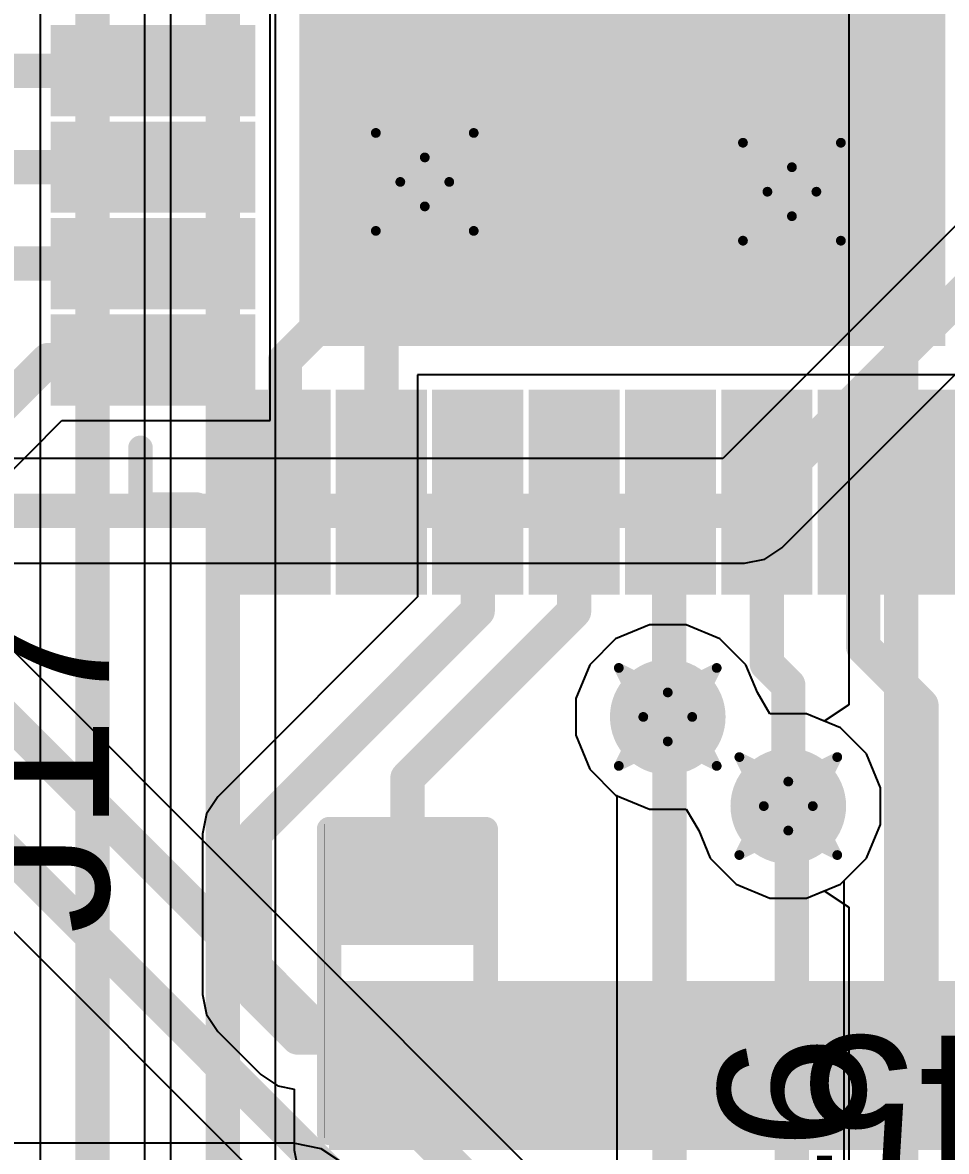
# Model space of a CAD drawing. Header units: inches. Extents: x -3 to 488, y -11 to 93.
# Drawn here: x 60.8 to 65.59, y 16.11 to 21.97 of the extents above; entities that cross this region are included whole.
import ezdxf

# ---------------------------------------------------------------- set-up
doc = ezdxf.new("R2010")
doc.units = ezdxf.units.IN
for name, color, linetype in [('Bottom Layer', 5, 'Continuous'), ('Drill Drawing', 1, 'Continuous'), ('Layer 1', 16, 'Continuous'), ('Layer 2', 76, 'Continuous'), ('Top Layer', 1, 'Continuous'), ('Top Overlay', 2, 'Continuous'), ('Top Paste', 8, 'Continuous'), ('Top Solder', 216, 'Continuous'), ('Via Holes', 16, 'Continuous')]:
    doc.layers.add(name, color=color, linetype=linetype)
doc.styles.add('Arial', font='', dxfattribs={"height": 0.2})
doc.styles.get('Arial').set_extended_font_data('Arial')

msp = doc.modelspace()

# ---------------------------------------------------------------- hatches: boundary and pattern name
at = {"layer": 'Bottom Layer'}
h = msp.add_hatch(color=5, dxfattribs=at)
edge = h.paths.add_edge_path()
edge.add_arc((62.8878, 21.1392), 0.3, 0, 360)
h = msp.add_hatch(color=5, dxfattribs=at)
edge = h.paths.add_edge_path()
edge.add_arc((64.7928, 21.0884), 0.3, 0, 360)
h = msp.add_hatch(color=5, dxfattribs=at)
edge = h.paths.add_edge_path()
edge.add_arc((64.1486, 18.3648), 0.3, 0, 360)
h = msp.add_hatch(color=5, dxfattribs=at)
edge = h.paths.add_edge_path()
edge.add_arc((64.7741, 17.9025), 0.3, 0, 360)
at = {"layer": 'Layer 1'}
h = msp.add_hatch(color=16, dxfattribs=at)
edge = h.paths.add_edge_path()
edge.add_arc((62.8878, 21.1392), 0.3, 0, 360)
h = msp.add_hatch(color=16, dxfattribs=at)
edge = h.paths.add_edge_path()
edge.add_arc((64.7928, 21.0884), 0.3, 0, 360)
h = msp.add_hatch(color=16, dxfattribs=at)
edge = h.paths.add_edge_path()
edge.add_arc((64.1486, 18.3648), 0.3, 0, 360)
h = msp.add_hatch(color=16, dxfattribs=at)
edge = h.paths.add_edge_path()
edge.add_arc((64.7741, 17.9025), 0.3, 0, 360)
at = {"layer": 'Layer 2'}
h = msp.add_hatch(color=76, dxfattribs=at)
edge = h.paths.add_edge_path()
edge.add_arc((62.8878, 21.1392), 0.3, 0, 360)
h = msp.add_hatch(color=76, dxfattribs=at)
edge = h.paths.add_edge_path()
edge.add_arc((64.7928, 21.0884), 0.3, 0, 360)
h = msp.add_hatch(color=76, dxfattribs=at)
edge = h.paths.add_edge_path()
edge.add_arc((64.1486, 18.3648), 0.3, 0, 360)
h = msp.add_hatch(color=76, dxfattribs=at)
edge = h.paths.add_edge_path()
edge.add_arc((64.7741, 17.9025), 0.3, 0, 360)
at = {"layer": 'Top Layer'}
for points in [[(65.4876, 20.3905), (62.3376, 20.3905), (62.3376, 23.5405), (65.4876, 23.5405)], [(61.9076, 21.5805), (61.0476, 21.5805), (61.0476, 21.8505), (61.9076, 21.8505)], [(61.9076, 21.0805), (61.0476, 21.0805), (61.0476, 21.3505), (61.9076, 21.3505)], [(61.9076, 20.5805), (61.0476, 20.5805), (61.0476, 20.8505), (61.9076, 20.8505)], [(61.9076, 20.0805), (61.0476, 20.0805), (61.0476, 20.3505), (61.9076, 20.3505)], [(62.2976, 19.9605), (62.2976, 19.1005), (62.0276, 19.1005), (62.0276, 19.9605)], [(62.7976, 19.9605), (62.7976, 19.1005), (62.5276, 19.1005), (62.5276, 19.9605)], [(63.2976, 19.9605), (63.2976, 19.1005), (63.0276, 19.1005), (63.0276, 19.9605)], [(63.7976, 19.9605), (63.7976, 19.1005), (63.5276, 19.1005), (63.5276, 19.9605)], [(64.2976, 19.9605), (64.2976, 19.1005), (64.0276, 19.1005), (64.0276, 19.9605)], [(64.7976, 19.9605), (64.7976, 19.1005), (64.5276, 19.1005), (64.5276, 19.9605)], [(65.2976, 19.9605), (65.2976, 19.1005), (65.0276, 19.1005), (65.0276, 19.9605)], [(65.7976, 19.9605), (65.7976, 19.1005), (65.5276, 19.1005), (65.5276, 19.9605)], [(62.4801, 17.6937), (63.1151, 17.6937), (63.1151, 17.2365), (62.4801, 17.2365)], [(62.3912, 16.1189), (67.2986, 16.1189), (67.2986, 16.9952), (62.3912, 16.9952)], [(62.4801, 16.7539), (63.1151, 16.7539), (63.1151, 16.2967), (62.4801, 16.2967)], [(64.2301, 16.2967), (63.5951, 16.2967), (63.5951, 16.7539), (64.2301, 16.7539)]]:
    msp.add_hatch(color=1, dxfattribs=at).paths.add_polyline_path(points)
h = msp.add_hatch(color=1, dxfattribs=at)
edge = h.paths.add_edge_path()
edge.add_arc((62.8878, 21.1392), 0.3, 0, 360)
h = msp.add_hatch(color=1, dxfattribs=at)
edge = h.paths.add_edge_path()
edge.add_arc((64.7928, 21.0884), 0.3, 0, 360)
h = msp.add_hatch(color=1, dxfattribs=at)
edge = h.paths.add_edge_path()
edge.add_arc((64.1486, 18.3648), 0.3, 0, 360)
h = msp.add_hatch(color=1, dxfattribs=at)
edge = h.paths.add_edge_path()
edge.add_arc((64.7741, 17.9025), 0.3, 0, 360)
at = {"layer": 'Top Paste'}
for points in [[(61.9076, 21.5805), (61.0476, 21.5805), (61.0476, 21.8505), (61.9076, 21.8505)], [(61.9076, 21.0805), (61.0476, 21.0805), (61.0476, 21.3505), (61.9076, 21.3505)], [(61.9076, 20.5805), (61.0476, 20.5805), (61.0476, 20.8505), (61.9076, 20.8505)], [(61.9076, 20.0805), (61.0476, 20.0805), (61.0476, 20.3505), (61.9076, 20.3505)], [(62.2976, 19.9605), (62.2976, 19.1005), (62.0276, 19.1005), (62.0276, 19.9605)], [(62.7976, 19.9605), (62.7976, 19.1005), (62.5276, 19.1005), (62.5276, 19.9605)], [(63.2976, 19.9605), (63.2976, 19.1005), (63.0276, 19.1005), (63.0276, 19.9605)], [(63.7976, 19.9605), (63.7976, 19.1005), (63.5276, 19.1005), (63.5276, 19.9605)], [(64.2976, 19.9605), (64.2976, 19.1005), (64.0276, 19.1005), (64.0276, 19.9605)], [(64.7976, 19.9605), (64.7976, 19.1005), (64.5276, 19.1005), (64.5276, 19.9605)], [(65.2976, 19.9605), (65.2976, 19.1005), (65.0276, 19.1005), (65.0276, 19.9605)], [(65.7976, 19.9605), (65.7976, 19.1005), (65.5276, 19.1005), (65.5276, 19.9605)], [(62.4801, 17.6937), (63.1151, 17.6937), (63.1151, 17.2365), (62.4801, 17.2365)], [(62.4801, 16.7539), (63.1151, 16.7539), (63.1151, 16.2967), (62.4801, 16.2967)], [(64.2301, 16.2967), (63.5951, 16.2967), (63.5951, 16.7539), (64.2301, 16.7539)]]:
    msp.add_hatch(color=8, dxfattribs=at).paths.add_polyline_path(points)
at = {"layer": 'Top Solder'}
for points in [[(65.5892, 20.2889), (62.236, 20.2889), (62.236, 23.6421), (65.5892, 23.6421)], [(62.0092, 21.4789), (60.946, 21.4789), (60.946, 21.9521), (62.0092, 21.9521)], [(62.0092, 20.9789), (60.946, 20.9789), (60.946, 21.4521), (62.0092, 21.4521)], [(62.0092, 20.4789), (60.946, 20.4789), (60.946, 20.9521), (62.0092, 20.9521)], [(62.0092, 19.9789), (60.946, 19.9789), (60.946, 20.4521), (62.0092, 20.4521)], [(62.3992, 20.0621), (62.3992, 18.9989), (61.926, 18.9989), (61.926, 20.0621)], [(62.8992, 20.0621), (62.8992, 18.9989), (62.426, 18.9989), (62.426, 20.0621)], [(63.3992, 20.0621), (63.3992, 18.9989), (62.926, 18.9989), (62.926, 20.0621)], [(63.8992, 20.0621), (63.8992, 18.9989), (63.426, 18.9989), (63.426, 20.0621)], [(64.3992, 20.0621), (64.3992, 18.9989), (63.926, 18.9989), (63.926, 20.0621)], [(64.8992, 20.0621), (64.8992, 18.9989), (64.426, 18.9989), (64.426, 20.0621)], [(65.3992, 20.0621), (65.3992, 18.9989), (64.926, 18.9989), (64.926, 20.0621)], [(65.8992, 20.0621), (65.8992, 18.9989), (65.426, 18.9989), (65.426, 20.0621)], [(62.4251, 17.7487), (63.1701, 17.7487), (63.1701, 17.1815), (62.4251, 17.1815)], [(62.4251, 16.8089), (63.1701, 16.8089), (63.1701, 16.2417), (62.4251, 16.2417)], [(64.2901, 16.2367), (63.5351, 16.2367), (63.5351, 16.8139), (64.2901, 16.8139)], [(66.2951, 16.2367), (65.5401, 16.2367), (65.5401, 16.8139), (66.2951, 16.8139)]]:
    msp.add_hatch(color=216, dxfattribs=at).paths.add_polyline_path(points)
at = {"layer": 'Via Holes'}
h = msp.add_hatch(color=7, dxfattribs=at)
edge = h.paths.add_edge_path()
edge.add_arc((62.8878, 21.1392), 0.15, 0, 360)
h = msp.add_hatch(color=7, dxfattribs=at)
edge = h.paths.add_edge_path()
edge.add_arc((64.7928, 21.0884), 0.15, 0, 360)
h = msp.add_hatch(color=7, dxfattribs=at)
edge = h.paths.add_edge_path()
edge.add_arc((64.1486, 18.3648), 0.15, 0, 360)
h = msp.add_hatch(color=7, dxfattribs=at)
edge = h.paths.add_edge_path()
edge.add_arc((64.7741, 17.9025), 0.15, 0, 360)

# ---------------------------------------------------------------- linework, layer by layer
at = {"layer": 'Bottom Layer'}
for p, q in [((65.6867, 20.957), (64.4349, 19.7052)), ((64.7398, 19.241), (65.9916, 20.4928)), ((64.4349, 19.7052), (58.5202, 19.7052)), ((64.6516, 19.1821), (64.7398, 19.241)), ((58.5202, 19.1614), (64.5476, 19.1614)), ((64.5476, 19.1614), (64.6516, 19.1821)), ((64.0535, 18.8426), (63.8779, 18.7698)), ((64.2436, 18.8426), (64.0535, 18.8426)), ((64.4192, 18.7698), (64.2436, 18.8426)), ((63.8779, 18.7698), (63.7435, 18.6354)), ((64.5536, 18.6354), (64.4192, 18.7698)), ((63.7435, 18.6354), (63.6708, 18.4598)), ((64.6136, 18.4906), (64.5536, 18.6354)), ((63.6708, 18.4598), (63.6708, 18.2697)), ((64.6791, 18.3803), (64.6136, 18.4906)), ((64.8691, 18.3803), (64.6791, 18.3803)), ((65.0447, 18.3075), (64.8691, 18.3803)), ((63.6708, 18.2697), (63.7435, 18.0941)), ((65.1791, 18.1731), (65.0447, 18.3075)), ((65.2519, 17.9975), (65.1791, 18.1731)), ((63.7435, 18.0941), (63.8779, 17.9597)), ((65.2519, 17.8074), (65.2519, 17.9975)), ((63.8779, 17.9597), (64.0535, 17.887)), ((64.0535, 17.887), (64.2436, 17.887)), ((64.2436, 17.887), (64.3091, 17.7766)), ((65.1791, 17.6318), (65.2519, 17.8074)), ((64.3091, 17.7766), (64.369, 17.6318)), ((64.369, 17.6318), (64.5034, 17.4974)), ((65.0447, 17.4974), (65.1791, 17.6318)), ((64.5034, 17.4974), (64.6791, 17.4247)), ((64.8691, 17.4247), (65.0447, 17.4974)), ((64.6791, 17.4247), (64.8691, 17.4247)), ((62.2068, 16.1544), (58.7067, 16.1544)), ((62.3505, 16.1258), (62.2068, 16.1544)), ((62.4724, 16.0444), (62.3505, 16.1258))]:
    msp.add_line(p, q, dxfattribs=at)
for points in [[(64.5476, 19.4333, 0.1778, 0.1778, 0), (65.879, 20.7647, 0.1778, 0.1778, 0)], [(23.6701, 19.4333, 0.1778, 0.1778, 0), (64.5476, 19.4333, 0.1778, 0.1778, 0)]]:
    msp.add_lwpolyline(points, format="xyseb", dxfattribs=at)
msp.add_lwpolyline([(64.5031, 19.4333, 0.0889, 0.0889, 1), (64.592, 19.4333, 0.0889, 0.0889, 1)], format="xyseb", close=True, dxfattribs=at)
msp.add_lwpolyline([(64.5031, 19.4333, 0.0889, 0.0889, 1), (64.592, 19.4333, 0.0889, 0.0889, 1)], format="xyseb", close=True, dxfattribs=at)
at = {"layer": 'Drill Drawing'}
for points in [[(62.6338, 21.3932, 0.0508, 0.0508, 0), (62.8878, 21.2662, 0.0508, 0.0508, 0)], [(62.6338, 21.3932, 0.0508, 0.0508, 0), (62.7608, 21.1392, 0.0508, 0.0508, 0)], [(62.8878, 21.2662, 0.0508, 0.0508, 0), (63.1418, 21.3932, 0.0508, 0.0508, 0)], [(63.0148, 21.1392, 0.0508, 0.0508, 0), (63.1418, 21.3932, 0.0508, 0.0508, 0)], [(64.5388, 21.3424, 0.0508, 0.0508, 0), (64.7928, 21.2154, 0.0508, 0.0508, 0)], [(64.5388, 21.3424, 0.0508, 0.0508, 0), (64.6658, 21.0884, 0.0508, 0.0508, 0)], [(64.7928, 21.2154, 0.0508, 0.0508, 0), (65.0468, 21.3424, 0.0508, 0.0508, 0)], [(64.9198, 21.0884, 0.0508, 0.0508, 0), (65.0468, 21.3424, 0.0508, 0.0508, 0)], [(62.6338, 20.8852, 0.0508, 0.0508, 0), (62.7608, 21.1392, 0.0508, 0.0508, 0)], [(63.0148, 21.1392, 0.0508, 0.0508, 0), (63.1418, 20.8852, 0.0508, 0.0508, 0)], [(64.5388, 20.8344, 0.0508, 0.0508, 0), (64.6658, 21.0884, 0.0508, 0.0508, 0)], [(64.9198, 21.0884, 0.0508, 0.0508, 0), (65.0468, 20.8344, 0.0508, 0.0508, 0)], [(62.6338, 20.8852, 0.0508, 0.0508, 0), (62.8878, 21.0122, 0.0508, 0.0508, 0)], [(62.8878, 21.0122, 0.0508, 0.0508, 0), (63.1418, 20.8852, 0.0508, 0.0508, 0)], [(64.5388, 20.8344, 0.0508, 0.0508, 0), (64.7928, 20.9614, 0.0508, 0.0508, 0)], [(64.7928, 20.9614, 0.0508, 0.0508, 0), (65.0468, 20.8344, 0.0508, 0.0508, 0)], [(63.8946, 18.6188, 0.0508, 0.0508, 0), (64.1486, 18.4918, 0.0508, 0.0508, 0)], [(63.8946, 18.6188, 0.0508, 0.0508, 0), (64.0216, 18.3648, 0.0508, 0.0508, 0)], [(64.1486, 18.4918, 0.0508, 0.0508, 0), (64.4026, 18.6188, 0.0508, 0.0508, 0)], [(64.2756, 18.3648, 0.0508, 0.0508, 0), (64.4026, 18.6188, 0.0508, 0.0508, 0)], [(63.8946, 18.1108, 0.0508, 0.0508, 0), (64.0216, 18.3648, 0.0508, 0.0508, 0)], [(64.2756, 18.3648, 0.0508, 0.0508, 0), (64.4026, 18.1108, 0.0508, 0.0508, 0)], [(63.8946, 18.1108, 0.0508, 0.0508, 0), (64.1486, 18.2378, 0.0508, 0.0508, 0)], [(64.1486, 18.2378, 0.0508, 0.0508, 0), (64.4026, 18.1108, 0.0508, 0.0508, 0)], [(64.5201, 18.1565, 0.0508, 0.0508, 0), (64.7741, 18.0295, 0.0508, 0.0508, 0)], [(64.5201, 18.1565, 0.0508, 0.0508, 0), (64.6471, 17.9025, 0.0508, 0.0508, 0)], [(64.7741, 18.0295, 0.0508, 0.0508, 0), (65.0281, 18.1565, 0.0508, 0.0508, 0)], [(64.9011, 17.9025, 0.0508, 0.0508, 0), (65.0281, 18.1565, 0.0508, 0.0508, 0)], [(64.5201, 17.6485, 0.0508, 0.0508, 0), (64.6471, 17.9025, 0.0508, 0.0508, 0)], [(64.9011, 17.9025, 0.0508, 0.0508, 0), (65.0281, 17.6485, 0.0508, 0.0508, 0)], [(64.5201, 17.6485, 0.0508, 0.0508, 0), (64.7741, 17.7755, 0.0508, 0.0508, 0)], [(64.7741, 17.7755, 0.0508, 0.0508, 0), (65.0281, 17.6485, 0.0508, 0.0508, 0)]]:
    msp.add_lwpolyline(points, format="xyseb", dxfattribs=at)
for points in [[(62.6211, 21.3932, 0.0254, 0.0254, 1), (62.6465, 21.3932, 0.0254, 0.0254, 1)], [(62.6211, 21.3932, 0.0254, 0.0254, 1), (62.6465, 21.3932, 0.0254, 0.0254, 1)], [(63.1291, 21.3932, 0.0254, 0.0254, 1), (63.1545, 21.3932, 0.0254, 0.0254, 1)], [(63.1291, 21.3932, 0.0254, 0.0254, 1), (63.1545, 21.3932, 0.0254, 0.0254, 1)], [(64.5261, 21.3424, 0.0254, 0.0254, 1), (64.5515, 21.3424, 0.0254, 0.0254, 1)], [(64.5261, 21.3424, 0.0254, 0.0254, 1), (64.5515, 21.3424, 0.0254, 0.0254, 1)], [(65.0341, 21.3424, 0.0254, 0.0254, 1), (65.0595, 21.3424, 0.0254, 0.0254, 1)], [(65.0341, 21.3424, 0.0254, 0.0254, 1), (65.0595, 21.3424, 0.0254, 0.0254, 1)], [(62.8751, 21.2662, 0.0254, 0.0254, 1), (62.9005, 21.2662, 0.0254, 0.0254, 1)], [(62.8751, 21.2662, 0.0254, 0.0254, 1), (62.9005, 21.2662, 0.0254, 0.0254, 1)], [(64.7801, 21.2154, 0.0254, 0.0254, 1), (64.8055, 21.2154, 0.0254, 0.0254, 1)], [(64.7801, 21.2154, 0.0254, 0.0254, 1), (64.8055, 21.2154, 0.0254, 0.0254, 1)], [(62.7481, 21.1392, 0.0254, 0.0254, 1), (62.7735, 21.1392, 0.0254, 0.0254, 1)], [(62.7481, 21.1392, 0.0254, 0.0254, 1), (62.7735, 21.1392, 0.0254, 0.0254, 1)], [(63.0021, 21.1392, 0.0254, 0.0254, 1), (63.0275, 21.1392, 0.0254, 0.0254, 1)], [(63.0021, 21.1392, 0.0254, 0.0254, 1), (63.0275, 21.1392, 0.0254, 0.0254, 1)], [(64.6531, 21.0884, 0.0254, 0.0254, 1), (64.6785, 21.0884, 0.0254, 0.0254, 1)], [(64.6531, 21.0884, 0.0254, 0.0254, 1), (64.6785, 21.0884, 0.0254, 0.0254, 1)], [(64.9071, 21.0884, 0.0254, 0.0254, 1), (64.9325, 21.0884, 0.0254, 0.0254, 1)], [(64.9071, 21.0884, 0.0254, 0.0254, 1), (64.9325, 21.0884, 0.0254, 0.0254, 1)], [(62.8751, 21.0122, 0.0254, 0.0254, 1), (62.9005, 21.0122, 0.0254, 0.0254, 1)], [(62.8751, 21.0122, 0.0254, 0.0254, 1), (62.9005, 21.0122, 0.0254, 0.0254, 1)], [(64.7801, 20.9614, 0.0254, 0.0254, 1), (64.8055, 20.9614, 0.0254, 0.0254, 1)], [(64.7801, 20.9614, 0.0254, 0.0254, 1), (64.8055, 20.9614, 0.0254, 0.0254, 1)], [(62.6211, 20.8852, 0.0254, 0.0254, 1), (62.6465, 20.8852, 0.0254, 0.0254, 1)], [(62.6211, 20.8852, 0.0254, 0.0254, 1), (62.6465, 20.8852, 0.0254, 0.0254, 1)], [(63.1291, 20.8852, 0.0254, 0.0254, 1), (63.1545, 20.8852, 0.0254, 0.0254, 1)], [(63.1291, 20.8852, 0.0254, 0.0254, 1), (63.1545, 20.8852, 0.0254, 0.0254, 1)], [(64.5261, 20.8344, 0.0254, 0.0254, 1), (64.5515, 20.8344, 0.0254, 0.0254, 1)], [(64.5261, 20.8344, 0.0254, 0.0254, 1), (64.5515, 20.8344, 0.0254, 0.0254, 1)], [(65.0341, 20.8344, 0.0254, 0.0254, 1), (65.0595, 20.8344, 0.0254, 0.0254, 1)], [(65.0341, 20.8344, 0.0254, 0.0254, 1), (65.0595, 20.8344, 0.0254, 0.0254, 1)], [(63.8819, 18.6188, 0.0254, 0.0254, 1), (63.9073, 18.6188, 0.0254, 0.0254, 1)], [(63.8819, 18.6188, 0.0254, 0.0254, 1), (63.9073, 18.6188, 0.0254, 0.0254, 1)], [(64.3899, 18.6188, 0.0254, 0.0254, 1), (64.4153, 18.6188, 0.0254, 0.0254, 1)], [(64.3899, 18.6188, 0.0254, 0.0254, 1), (64.4153, 18.6188, 0.0254, 0.0254, 1)], [(64.1359, 18.4918, 0.0254, 0.0254, 1), (64.1613, 18.4918, 0.0254, 0.0254, 1)], [(64.1359, 18.4918, 0.0254, 0.0254, 1), (64.1613, 18.4918, 0.0254, 0.0254, 1)], [(64.0089, 18.3648, 0.0254, 0.0254, 1), (64.0343, 18.3648, 0.0254, 0.0254, 1)], [(64.0089, 18.3648, 0.0254, 0.0254, 1), (64.0343, 18.3648, 0.0254, 0.0254, 1)], [(64.2629, 18.3648, 0.0254, 0.0254, 1), (64.2883, 18.3648, 0.0254, 0.0254, 1)], [(64.2629, 18.3648, 0.0254, 0.0254, 1), (64.2883, 18.3648, 0.0254, 0.0254, 1)], [(64.1359, 18.2378, 0.0254, 0.0254, 1), (64.1613, 18.2378, 0.0254, 0.0254, 1)], [(64.1359, 18.2378, 0.0254, 0.0254, 1), (64.1613, 18.2378, 0.0254, 0.0254, 1)], [(64.5074, 18.1565, 0.0254, 0.0254, 1), (64.5328, 18.1565, 0.0254, 0.0254, 1)], [(64.5074, 18.1565, 0.0254, 0.0254, 1), (64.5328, 18.1565, 0.0254, 0.0254, 1)], [(65.0154, 18.1565, 0.0254, 0.0254, 1), (65.0408, 18.1565, 0.0254, 0.0254, 1)], [(65.0154, 18.1565, 0.0254, 0.0254, 1), (65.0408, 18.1565, 0.0254, 0.0254, 1)], [(63.8819, 18.1108, 0.0254, 0.0254, 1), (63.9073, 18.1108, 0.0254, 0.0254, 1)], [(63.8819, 18.1108, 0.0254, 0.0254, 1), (63.9073, 18.1108, 0.0254, 0.0254, 1)], [(64.3899, 18.1108, 0.0254, 0.0254, 1), (64.4153, 18.1108, 0.0254, 0.0254, 1)], [(64.3899, 18.1108, 0.0254, 0.0254, 1), (64.4153, 18.1108, 0.0254, 0.0254, 1)], [(64.7614, 18.0295, 0.0254, 0.0254, 1), (64.7868, 18.0295, 0.0254, 0.0254, 1)], [(64.7614, 18.0295, 0.0254, 0.0254, 1), (64.7868, 18.0295, 0.0254, 0.0254, 1)], [(64.6344, 17.9025, 0.0254, 0.0254, 1), (64.6598, 17.9025, 0.0254, 0.0254, 1)], [(64.6344, 17.9025, 0.0254, 0.0254, 1), (64.6598, 17.9025, 0.0254, 0.0254, 1)], [(64.8884, 17.9025, 0.0254, 0.0254, 1), (64.9138, 17.9025, 0.0254, 0.0254, 1)], [(64.8884, 17.9025, 0.0254, 0.0254, 1), (64.9138, 17.9025, 0.0254, 0.0254, 1)], [(64.7614, 17.7755, 0.0254, 0.0254, 1), (64.7868, 17.7755, 0.0254, 0.0254, 1)], [(64.7614, 17.7755, 0.0254, 0.0254, 1), (64.7868, 17.7755, 0.0254, 0.0254, 1)], [(64.5074, 17.6485, 0.0254, 0.0254, 1), (64.5328, 17.6485, 0.0254, 0.0254, 1)], [(64.5074, 17.6485, 0.0254, 0.0254, 1), (64.5328, 17.6485, 0.0254, 0.0254, 1)], [(65.0154, 17.6485, 0.0254, 0.0254, 1), (65.0408, 17.6485, 0.0254, 0.0254, 1)], [(65.0154, 17.6485, 0.0254, 0.0254, 1), (65.0408, 17.6485, 0.0254, 0.0254, 1)]]:
    msp.add_lwpolyline(points, format="xyseb", close=True, dxfattribs=at)
at = {"layer": 'Layer 1'}
for p, q in [((57.4263, 20.5787), (68.5667, 9.4383)), ((72.7421, 6.7178), (60.5509, 18.909)), ((64.0535, 18.8426), (63.8779, 18.7698)), ((64.2436, 18.8426), (64.0535, 18.8426)), ((64.4192, 18.7698), (64.2436, 18.8426)), ((63.8779, 18.7698), (63.7435, 18.6354)), ((64.5536, 18.6354), (64.4192, 18.7698)), ((63.7435, 18.6354), (63.6708, 18.4598)), ((64.6136, 18.4906), (64.5536, 18.6354)), ((63.6708, 18.4598), (63.6708, 18.2697)), ((64.6791, 18.3803), (64.6136, 18.4906)), ((64.8691, 18.3803), (64.6791, 18.3803)), ((65.0447, 18.3075), (64.8691, 18.3803)), ((63.6708, 18.2697), (63.7435, 18.0941)), ((65.1791, 18.1731), (65.0447, 18.3075)), ((65.2519, 17.9975), (65.1791, 18.1731)), ((63.7435, 18.0941), (63.8779, 17.9597)), ((65.2519, 17.8074), (65.2519, 17.9975)), ((63.8779, 17.9597), (63.8851, 17.9567)), ((63.8851, 17.9567), (63.8851, 15.9241)), ((65.1791, 17.6318), (65.2519, 17.8074)), ((65.064, 17.5167), (65.1791, 17.6318)), ((65.064, 15.9046), (65.064, 17.5167))]:
    msp.add_line(p, q, dxfattribs=at)
for points in [[(57.6186, 20.771, 0.1778, 0.1778, 0), (72.6548, 5.7347, 0.1778, 0.1778, 0)], [(60.2789, 18.7964, 0.1778, 0.1778, 0), (72.6294, 6.4459, 0.1778, 0.1778, 0)], [(64.1486, 18.3648, 0.1778, 0.1778, 0), (64.1571, 18.3563, 0.1778, 0.1778, 0)], [(64.1571, 15.9241, 0.1778, 0.1778, 0), (64.1571, 18.3563, 0.1778, 0.1778, 0)], [(64.7741, 17.9025, 0.1778, 0.1778, 0), (64.7921, 17.8845, 0.1778, 0.1778, 0)], [(64.7921, 15.792, 0.1778, 0.1778, 0), (64.7921, 17.8845, 0.1778, 0.1778, 0)]]:
    msp.add_lwpolyline(points, format="xyseb", dxfattribs=at)
for points in [[(64.1041, 18.3648, 0.0889, 0.0889, 1), (64.193, 18.3648, 0.0889, 0.0889, 1)], [(64.1126, 18.3563, 0.0889, 0.0889, 1), (64.2015, 18.3563, 0.0889, 0.0889, 1)], [(64.1126, 18.3563, 0.0889, 0.0889, 1), (64.2015, 18.3563, 0.0889, 0.0889, 1)], [(64.7296, 17.9025, 0.0889, 0.0889, 1), (64.8185, 17.9025, 0.0889, 0.0889, 1)], [(64.7476, 17.8845, 0.0889, 0.0889, 1), (64.8365, 17.8845, 0.0889, 0.0889, 1)], [(64.7476, 17.8845, 0.0889, 0.0889, 1), (64.8365, 17.8845, 0.0889, 0.0889, 1)]]:
    msp.add_lwpolyline(points, format="xyseb", close=True, dxfattribs=at)
at = {"layer": 'Layer 2'}
for p, q in [((60.8914, 25.3702), (60.8914, 10.6206)), ((61.4352, 9.2426), (61.4352, 25.3702)), ((65.0876, 25.3075), (65.0876, 18.4273)), ((61.5685, 24.7127), (61.5685, 9.1789)), ((62.1124, 10.6206), (62.1124, 24.6001)), ((64.0535, 18.8426), (63.8779, 18.7698)), ((64.2436, 18.8426), (64.0535, 18.8426)), ((64.4192, 18.7698), (64.2436, 18.8426)), ((63.8779, 18.7698), (63.7435, 18.6354)), ((64.5536, 18.6354), (64.4192, 18.7698)), ((63.7435, 18.6354), (63.6708, 18.4598)), ((64.6136, 18.4906), (64.5536, 18.6354)), ((63.6708, 18.4598), (63.6708, 18.2697)), ((64.6791, 18.3803), (64.6136, 18.4906)), ((65.0876, 18.4273), (64.9605, 18.3424)), ((64.8691, 18.3803), (64.6791, 18.3803)), ((64.9605, 18.3424), (64.8691, 18.3803)), ((63.6708, 18.2697), (63.7435, 18.0941)), ((63.7435, 18.0941), (63.8779, 17.9597)), ((63.8779, 17.9597), (64.0535, 17.887)), ((64.0535, 17.887), (64.2436, 17.887)), ((64.2436, 17.887), (64.3091, 17.7766)), ((64.3091, 17.7766), (64.369, 17.6318)), ((64.369, 17.6318), (64.5034, 17.4974)), ((64.5034, 17.4974), (64.6791, 17.4247)), ((64.8691, 17.4247), (64.9605, 17.4626)), ((64.9605, 17.4626), (65.0876, 17.3777)), ((64.6791, 17.4247), (64.8691, 17.4247)), ((65.0876, 17.3777), (65.0876, 10.6206))]:
    msp.add_line(p, q, dxfattribs=at)
for points in [[(61.1633, 3.4803, 0.1778, 0.1778, 0), (61.1633, 25.774, 0.1778, 0.1778, 0)], [(65.3595, 0.6682, 0.1778, 0.1778, 0), (65.3595, 25.4201, 0.1778, 0.1778, 0)], [(61.8404, 8.6466, 0.1778, 0.1778, 0), (61.8404, 24.7127, 0.1778, 0.1778, 0)]]:
    msp.add_lwpolyline(points, format="xyseb", dxfattribs=at)
at = {"layer": 'Top Layer'}
for p, q in [((62.0854, 21.9027), (62.0854, 22.9027)), ((62.0854, 20.9027), (62.0854, 21.9027)), ((62.0854, 19.9027), (62.0854, 20.9027)), ((65.7398, 20.1383), (62.8498, 20.1383)), ((62.8498, 20.1383), (62.8498, 18.9869)), ((60.2715, 19.1689), (61.0053, 19.9027)), ((61.0053, 19.9027), (62.0854, 19.9027)), ((62.8498, 18.9869), (61.8138, 17.9509)), ((61.8138, 17.9509), (61.7548, 17.8627)), ((61.7548, 17.8627), (61.7341, 17.7586)), ((61.7341, 17.7586), (61.7341, 16.9249)), ((61.7341, 16.9249), (61.7548, 16.8208)), ((61.7548, 16.8208), (61.8138, 16.7326)), ((61.8138, 16.7326), (62.0364, 16.51)), ((62.0364, 16.51), (62.0364, 16.51)), ((62.0364, 16.51), (62.1246, 16.451)), ((62.1246, 16.451), (62.2099, 16.434)), ((62.2099, 16.434), (62.2099, 16.1189)), ((62.2099, 16.1189), (62.2237, 16.0496))]:
    msp.add_line(p, q, dxfattribs=at)
for points in [[(59.8453, 21.7155, 0.1778, 0.1778, 0), (61.4776, 21.7155, 0.1778, 0.1778, 0)], [(60.1467, 21.2155, 0.1778, 0.1778, 0), (61.4776, 21.2155, 0.1778, 0.1778, 0)], [(60.6039, 20.7155, 0.1778, 0.1778, 0), (61.4776, 20.7155, 0.1778, 0.1778, 0)], [(62.1626, 20.2155, 0.1778, 0.1778, 0), (62.5276, 20.5805, 0.1778, 0.1778, 0)], [(62.5276, 20.5805, 0.1778, 0.1778, 0), (62.6626, 20.5805, 0.1778, 0.1778, 0)], [(62.6626, 19.5305, 0.1778, 0.1778, 0), (62.6626, 20.5805, 0.1778, 0.1778, 0)], [(59.9995, 19.2815, 0.1778, 0.1778, 0), (60.9335, 20.2155, 0.1778, 0.1778, 0)], [(60.9335, 20.2155, 0.1778, 0.1778, 0), (61.4776, 20.2155, 0.1778, 0.1778, 0)], [(62.1626, 19.5305, 0.1778, 0.1778, 0), (62.1626, 20.2155, 0.1778, 0.1778, 0)], [(63.1626, 18.9152, 0.1778, 0.1778, 0), (63.1626, 19.5305, 0.1778, 0.1778, 0)], [(63.6626, 18.9123, 0.1778, 0.1778, 0), (63.6626, 19.5305, 0.1778, 0.1778, 0)], [(64.1556, 19.5235, 0.1778, 0.1778, 0), (64.1626, 19.5305, 0.1778, 0.1778, 0)], [(64.1556, 18.3718, 0.1778, 0.1778, 0), (64.1556, 19.5235, 0.1778, 0.1778, 0)], [(64.6626, 18.6404, 0.1778, 0.1778, 0), (64.6626, 19.5305, 0.1778, 0.1778, 0)], [(65.1626, 18.7272, 0.1778, 0.1778, 0), (65.1626, 19.5305, 0.1778, 0.1778, 0)], [(65.6626, 19.5305, 0.1778, 0.1778, 0), (66.3476, 19.5305, 0.1778, 0.1778, 0)], [(62.0061, 17.7586, 0.1778, 0.1778, 0), (63.1626, 18.9152, 0.1778, 0.1778, 0)], [(62.7976, 18.0473, 0.1778, 0.1778, 0), (63.6626, 18.9123, 0.1778, 0.1778, 0)], [(65.1626, 18.7272, 0.1778, 0.1778, 0), (65.4651, 18.4247, 0.1778, 0.1778, 0)], [(64.6626, 18.6404, 0.1778, 0.1778, 0), (64.7741, 18.5289, 0.1778, 0.1778, 0)], [(64.7741, 17.9025, 0.1778, 0.1778, 0), (64.7741, 18.5289, 0.1778, 0.1778, 0)], [(65.4651, 16.631, 0.1778, 0.1778, 0), (65.4651, 18.4247, 0.1778, 0.1778, 0)], [(64.1486, 18.3648, 0.1778, 0.1778, 0), (64.1556, 18.3718, 0.1778, 0.1778, 0)], [(62.7976, 17.4651, 0.1778, 0.1778, 0), (62.7976, 18.0473, 0.1778, 0.1778, 0)], [(62.0061, 16.9249, 0.1778, 0.1778, 0), (62.0061, 17.7586, 0.1778, 0.1778, 0)], [(62.0061, 16.9249, 0.1778, 0.1778, 0), (62.2287, 16.7022, 0.1778, 0.1778, 0)], [(62.2287, 16.7022, 0.1778, 0.1778, 0), (62.6207, 16.7022, 0.1778, 0.1778, 0)], [(62.6207, 16.7022, 0.1778, 0.1778, 0), (62.7976, 16.5253, 0.1778, 0.1778, 0)], [(64.8449, 16.5571, 0.254, 0.254, 0), (66.646, 16.5571, 0.254, 0.254, 0)], [(65.3595, 16.5253, 0.1778, 0.1778, 0), (65.4651, 16.631, 0.1778, 0.1778, 0)], [(62.7976, 16.5253, 0.1778, 0.1778, 0), (63.9126, 16.5253, 0.1778, 0.1778, 0)], [(63.9126, 16.5253, 0.1778, 0.1778, 0), (65.3595, 16.5253, 0.1778, 0.1778, 0)]]:
    msp.add_lwpolyline(points, format="xyseb", dxfattribs=at)
for points in [[(61.4332, 21.7155, 0.0889, 0.0889, 1), (61.5221, 21.7155, 0.0889, 0.0889, 1)], [(61.4332, 21.2155, 0.0889, 0.0889, 1), (61.5221, 21.2155, 0.0889, 0.0889, 1)], [(61.4332, 20.7155, 0.0889, 0.0889, 1), (61.5221, 20.7155, 0.0889, 0.0889, 1)], [(62.4832, 20.5805, 0.0889, 0.0889, 1), (62.5721, 20.5805, 0.0889, 0.0889, 1)], [(62.4832, 20.5805, 0.0889, 0.0889, 1), (62.5721, 20.5805, 0.0889, 0.0889, 1)], [(62.6182, 20.5805, 0.0889, 0.0889, 1), (62.7071, 20.5805, 0.0889, 0.0889, 1)], [(62.6182, 20.5805, 0.0889, 0.0889, 1), (62.7071, 20.5805, 0.0889, 0.0889, 1)], [(60.8891, 20.2155, 0.0889, 0.0889, 1), (60.978, 20.2155, 0.0889, 0.0889, 1)], [(60.8891, 20.2155, 0.0889, 0.0889, 1), (60.978, 20.2155, 0.0889, 0.0889, 1)], [(61.4332, 20.2155, 0.0889, 0.0889, 1), (61.5221, 20.2155, 0.0889, 0.0889, 1)], [(62.1182, 20.2155, 0.0889, 0.0889, 1), (62.2071, 20.2155, 0.0889, 0.0889, 1)], [(62.1182, 20.2155, 0.0889, 0.0889, 1), (62.2071, 20.2155, 0.0889, 0.0889, 1)], [(62.1182, 19.5305, 0.0889, 0.0889, 1), (62.2071, 19.5305, 0.0889, 0.0889, 1)], [(62.6182, 19.5305, 0.0889, 0.0889, 1), (62.7071, 19.5305, 0.0889, 0.0889, 1)], [(63.1182, 19.5305, 0.0889, 0.0889, 1), (63.2071, 19.5305, 0.0889, 0.0889, 1)], [(63.6182, 19.5305, 0.0889, 0.0889, 1), (63.7071, 19.5305, 0.0889, 0.0889, 1)], [(64.1112, 19.5235, 0.0889, 0.0889, 1), (64.2001, 19.5235, 0.0889, 0.0889, 1)], [(64.1112, 19.5235, 0.0889, 0.0889, 1), (64.2001, 19.5235, 0.0889, 0.0889, 1)], [(64.1182, 19.5305, 0.0889, 0.0889, 1), (64.2071, 19.5305, 0.0889, 0.0889, 1)], [(64.6182, 19.5305, 0.0889, 0.0889, 1), (64.7071, 19.5305, 0.0889, 0.0889, 1)], [(65.1182, 19.5305, 0.0889, 0.0889, 1), (65.2071, 19.5305, 0.0889, 0.0889, 1)], [(65.6182, 19.5305, 0.0889, 0.0889, 1), (65.7071, 19.5305, 0.0889, 0.0889, 1)], [(63.1182, 18.9152, 0.0889, 0.0889, 1), (63.2071, 18.9152, 0.0889, 0.0889, 1)], [(63.1182, 18.9152, 0.0889, 0.0889, 1), (63.2071, 18.9152, 0.0889, 0.0889, 1)], [(63.6182, 18.9123, 0.0889, 0.0889, 1), (63.7071, 18.9123, 0.0889, 0.0889, 1)], [(63.6182, 18.9123, 0.0889, 0.0889, 1), (63.7071, 18.9123, 0.0889, 0.0889, 1)], [(65.1182, 18.7272, 0.0889, 0.0889, 1), (65.2071, 18.7272, 0.0889, 0.0889, 1)], [(65.1182, 18.7272, 0.0889, 0.0889, 1), (65.2071, 18.7272, 0.0889, 0.0889, 1)], [(64.6182, 18.6404, 0.0889, 0.0889, 1), (64.7071, 18.6404, 0.0889, 0.0889, 1)], [(64.6182, 18.6404, 0.0889, 0.0889, 1), (64.7071, 18.6404, 0.0889, 0.0889, 1)], [(64.7296, 18.5289, 0.0889, 0.0889, 1), (64.8185, 18.5289, 0.0889, 0.0889, 1)], [(64.7296, 18.5289, 0.0889, 0.0889, 1), (64.8185, 18.5289, 0.0889, 0.0889, 1)], [(65.4207, 18.4247, 0.0889, 0.0889, 1), (65.5096, 18.4247, 0.0889, 0.0889, 1)], [(65.4207, 18.4247, 0.0889, 0.0889, 1), (65.5096, 18.4247, 0.0889, 0.0889, 1)], [(64.1041, 18.3648, 0.0889, 0.0889, 1), (64.193, 18.3648, 0.0889, 0.0889, 1)], [(64.1112, 18.3718, 0.0889, 0.0889, 1), (64.2001, 18.3718, 0.0889, 0.0889, 1)], [(64.1112, 18.3718, 0.0889, 0.0889, 1), (64.2001, 18.3718, 0.0889, 0.0889, 1)], [(62.7532, 18.0473, 0.0889, 0.0889, 1), (62.8421, 18.0473, 0.0889, 0.0889, 1)], [(62.7532, 18.0473, 0.0889, 0.0889, 1), (62.8421, 18.0473, 0.0889, 0.0889, 1)], [(64.7296, 17.9025, 0.0889, 0.0889, 1), (64.8185, 17.9025, 0.0889, 0.0889, 1)], [(61.9616, 17.7586, 0.0889, 0.0889, 1), (62.0505, 17.7586, 0.0889, 0.0889, 1)], [(61.9616, 17.7586, 0.0889, 0.0889, 1), (62.0505, 17.7586, 0.0889, 0.0889, 1)], [(62.7532, 17.4651, 0.0889, 0.0889, 1), (62.8421, 17.4651, 0.0889, 0.0889, 1)], [(61.9616, 16.9249, 0.0889, 0.0889, 1), (62.0505, 16.9249, 0.0889, 0.0889, 1)], [(61.9616, 16.9249, 0.0889, 0.0889, 1), (62.0505, 16.9249, 0.0889, 0.0889, 1)], [(62.1842, 16.7022, 0.0889, 0.0889, 1), (62.2731, 16.7022, 0.0889, 0.0889, 1)], [(62.1842, 16.7022, 0.0889, 0.0889, 1), (62.2731, 16.7022, 0.0889, 0.0889, 1)], [(62.5763, 16.7022, 0.0889, 0.0889, 1), (62.6652, 16.7022, 0.0889, 0.0889, 1)], [(62.5763, 16.7022, 0.0889, 0.0889, 1), (62.6652, 16.7022, 0.0889, 0.0889, 1)], [(64.7814, 16.5571, 0.127, 0.127, 1), (64.9084, 16.5571, 0.127, 0.127, 1)], [(65.4207, 16.631, 0.0889, 0.0889, 1), (65.5096, 16.631, 0.0889, 0.0889, 1)], [(65.4207, 16.631, 0.0889, 0.0889, 1), (65.5096, 16.631, 0.0889, 0.0889, 1)], [(62.7532, 16.5253, 0.0889, 0.0889, 1), (62.8421, 16.5253, 0.0889, 0.0889, 1)], [(62.7532, 16.5253, 0.0889, 0.0889, 1), (62.8421, 16.5253, 0.0889, 0.0889, 1)], [(63.8682, 16.5253, 0.0889, 0.0889, 1), (63.9571, 16.5253, 0.0889, 0.0889, 1)], [(63.8682, 16.5253, 0.0889, 0.0889, 1), (63.9571, 16.5253, 0.0889, 0.0889, 1)], [(65.315, 16.5253, 0.0889, 0.0889, 1), (65.4039, 16.5253, 0.0889, 0.0889, 1)], [(65.315, 16.5253, 0.0889, 0.0889, 1), (65.4039, 16.5253, 0.0889, 0.0889, 1)]]:
    msp.add_lwpolyline(points, format="xyseb", close=True, dxfattribs=at)
at = {"layer": 'Top Overlay'}
for points in [[(61.4126, 19.4655, 0.127, 0.127, 0), (61.4126, 19.7605, 0.127, 0.127, 0)], [(61.4126, 19.4655, 0.127, 0.127, 0), (61.7076, 19.4655, 0.127, 0.127, 0)], [(62.3912, 17.7826, 0.127, 0.127, 0), (63.204, 17.7826, 0.127, 0.127, 0)], [(62.3912, 16.2078, 0.127, 0.127, 0), (62.3912, 17.7826, 0.127, 0.127, 0)], [(62.3658, 16.1824, 0.00323, 0.00323, 0), (62.3658, 17.808, 0.00323, 0.00323, 0)], [(63.204, 16.2078, 0.127, 0.127, 0), (63.204, 17.7826, 0.127, 0.127, 0)], [(63.5062, 16.8428, 0.127, 0.127, 0), (64.319, 16.8428, 0.127, 0.127, 0)], [(63.5062, 16.3348, 0.127, 0.127, 0), (63.5062, 16.8428, 0.127, 0.127, 0)], [(64.319, 16.3348, 0.127, 0.127, 0), (64.319, 16.8428, 0.127, 0.127, 0)], [(65.5112, 16.3348, 0.127, 0.127, 0), (65.5112, 16.8428, 0.127, 0.127, 0)], [(65.5112, 16.8428, 0.127, 0.127, 0), (66.324, 16.8428, 0.127, 0.127, 0)], [(62.3912, 16.2078, 0.127, 0.127, 0), (63.204, 16.2078, 0.127, 0.127, 0)]]:
    msp.add_lwpolyline(points, format="xyseb", dxfattribs=at)
for points in [[(61.3809, 19.7605, 0.0635, 0.0635, 1), (61.4444, 19.7605, 0.0635, 0.0635, 1)], [(61.3809, 19.4655, 0.0635, 0.0635, 1), (61.4444, 19.4655, 0.0635, 0.0635, 1)], [(61.3809, 19.4655, 0.0635, 0.0635, 1), (61.4444, 19.4655, 0.0635, 0.0635, 1)], [(61.6759, 19.4655, 0.0635, 0.0635, 1), (61.7394, 19.4655, 0.0635, 0.0635, 1)], [(62.3595, 17.7826, 0.0635, 0.0635, 1), (62.423, 17.7826, 0.0635, 0.0635, 1)], [(62.3595, 17.7826, 0.0635, 0.0635, 1), (62.423, 17.7826, 0.0635, 0.0635, 1)], [(62.365, 17.808, 0.00161, 0.00161, 1), (62.3666, 17.808, 0.00161, 0.00161, 1)], [(63.1723, 17.7826, 0.0635, 0.0635, 1), (63.2358, 17.7826, 0.0635, 0.0635, 1)], [(63.1723, 17.7826, 0.0635, 0.0635, 1), (63.2358, 17.7826, 0.0635, 0.0635, 1)], [(63.4745, 16.8428, 0.0635, 0.0635, 1), (63.538, 16.8428, 0.0635, 0.0635, 1)], [(63.4745, 16.8428, 0.0635, 0.0635, 1), (63.538, 16.8428, 0.0635, 0.0635, 1)], [(64.2873, 16.8428, 0.0635, 0.0635, 1), (64.3508, 16.8428, 0.0635, 0.0635, 1)], [(64.2873, 16.8428, 0.0635, 0.0635, 1), (64.3508, 16.8428, 0.0635, 0.0635, 1)], [(65.4795, 16.8428, 0.0635, 0.0635, 1), (65.543, 16.8428, 0.0635, 0.0635, 1)], [(65.4795, 16.8428, 0.0635, 0.0635, 1), (65.543, 16.8428, 0.0635, 0.0635, 1)], [(63.4745, 16.3348, 0.0635, 0.0635, 1), (63.538, 16.3348, 0.0635, 0.0635, 1)], [(64.2873, 16.3348, 0.0635, 0.0635, 1), (64.3508, 16.3348, 0.0635, 0.0635, 1)], [(65.4795, 16.3348, 0.0635, 0.0635, 1), (65.543, 16.3348, 0.0635, 0.0635, 1)], [(62.3595, 16.2078, 0.0635, 0.0635, 1), (62.423, 16.2078, 0.0635, 0.0635, 1)], [(62.3595, 16.2078, 0.0635, 0.0635, 1), (62.423, 16.2078, 0.0635, 0.0635, 1)], [(63.1723, 16.2078, 0.0635, 0.0635, 1), (63.2358, 16.2078, 0.0635, 0.0635, 1)], [(63.1723, 16.2078, 0.0635, 0.0635, 1), (63.2358, 16.2078, 0.0635, 0.0635, 1)], [(62.365, 16.1824, 0.00161, 0.00161, 1), (62.3666, 16.1824, 0.00161, 0.00161, 1)]]:
    msp.add_lwpolyline(points, format="xyseb", close=True, dxfattribs=at)

# ---------------------------------------------------------------- texts
at = {"layer": 'Top Overlay', "style": 'Arial'}
for s, rotation, p in [('J17', 90, (61.2485, 17.2397)), ('C45', 180, (66.7949, 16.7113)), ('C46', 90, (65.1729, 14.7604))]:
    msp.add_text(s, height=0.762, rotation=rotation, dxfattribs=at).set_placement(p)

doc.saveas('drawing.dxf')
